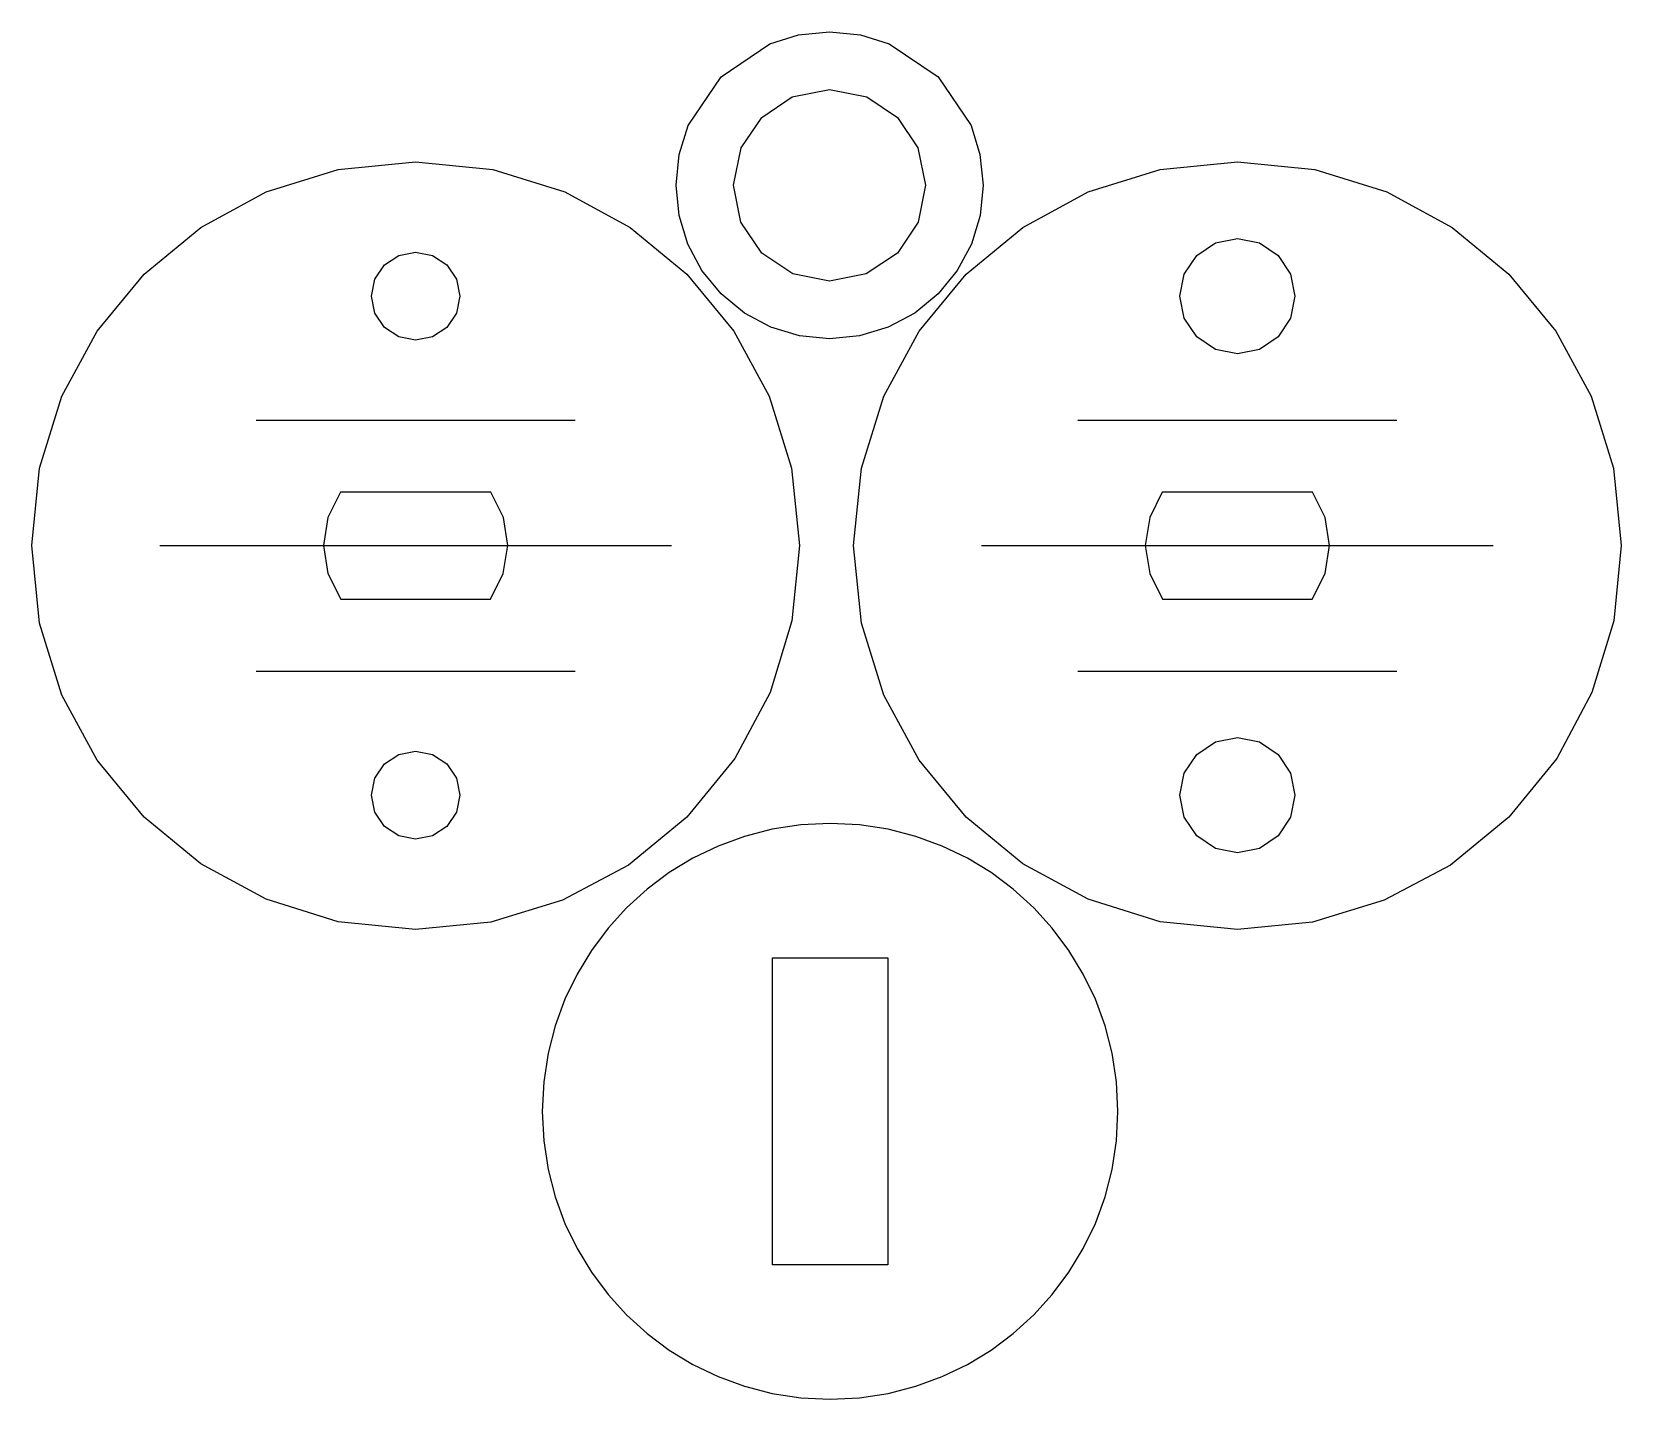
# Model space of a CAD drawing. Extents: x 47 to 88.4, y 33.5 to 69.1.
import ezdxf

# ---------------------------------------------------------------- set-up
doc = ezdxf.new("R2010")
doc.units = 0
doc.layers.add('Layer_1', color=7, linetype='CONTINUOUS')

msp = doc.modelspace()

# ---------------------------------------------------------------- linework, layer by layer
at = {"layer": 'Layer_1', "color": 7}
for points in [[(71.780523, 65.092515), (71.702952, 64.30851), (71.47604, 63.561782), (71.108476, 62.873313), (70.608951, 62.264089), (69.999724, 61.764563), (69.311257, 61.396999), (68.564529, 61.170085), (67.780524, 61.092517), (66.996519, 61.170085), (66.249791, 61.396999), (65.561321, 61.764563), (64.952097, 62.264089), (64.452572, 62.873313), (64.085008, 63.561782), (63.858093, 64.30851), (63.780525, 65.092515), (63.861792, 65.898653), (64.094866, 66.649495), (64.952097, 67.920942), (66.223544, 68.778173), (66.974384, 69.011248), (67.780524, 69.092514), (68.586664, 69.011248), (69.337504, 68.778173), (70.608951, 67.920942), (71.466185, 66.649495), (71.699259, 65.898653)], [(70.280524, 65.092515), (70.090222, 64.135806), (69.548289, 63.324747), (68.737233, 62.782817), (67.780524, 62.592516), (66.823815, 62.782817), (66.012756, 63.324747), (65.470826, 64.135806), (65.280524, 65.092515), (65.476988, 66.065629), (66.012758, 66.860281), (66.807411, 67.396051), (67.780524, 67.592515), (68.753637, 67.396051), (69.548289, 66.860281), (70.08406, 66.065629)], [(66.993016, 55.704567), (66.799092, 53.744555), (66.23181, 51.877733), (65.312899, 50.156563), (64.064084, 48.633503), (62.541021, 47.384688), (60.819852, 46.465775), (58.953032, 45.898492), (56.993017, 45.704571), (54.977671, 45.907734), (53.100569, 46.490421), (51.401926, 47.412414), (49.921953, 48.633503), (48.700864, 50.113476), (47.778871, 51.812119), (47.196187, 53.689218), (46.993024, 55.704567), (47.196187, 57.719916), (47.778871, 59.597015), (48.700864, 61.295661), (49.921953, 62.775631), (51.401926, 63.99672), (53.100569, 64.918713), (54.977671, 65.5014), (56.993017, 65.704565), (59.008367, 65.5014), (60.885468, 64.918716), (62.584111, 63.996723), (64.064084, 62.775634), (65.285173, 61.295661), (66.207166, 59.597018), (66.78985, 57.719916)], [(88.40776, 55.704567), (88.213837, 53.744555), (87.646554, 51.877733), (86.727643, 50.156563), (85.478826, 48.633503), (83.955766, 47.384688), (82.234596, 46.465775), (80.367776, 45.898492), (78.407762, 45.704571), (76.392415, 45.907734), (74.515311, 46.490418), (72.816668, 47.412414), (71.336698, 48.633503), (70.115606, 50.113473), (69.193613, 51.812116), (68.610929, 53.689218), (68.407764, 55.704567), (68.610929, 57.719916), (69.193613, 59.597018), (70.115606, 61.295661), (71.336698, 62.775634), (72.816668, 63.996723), (74.515311, 64.918716), (76.392415, 65.5014), (78.407762, 65.704565), (80.423111, 65.5014), (82.300213, 64.918716), (83.998856, 63.996723), (85.478826, 62.775634), (86.699918, 61.295661), (87.621911, 59.597018), (88.204595, 57.719916)], [(79.907769, 62.204565), (79.793588, 61.630539), (79.468429, 61.143904), (78.981794, 60.818747), (78.40777, 60.704566), (77.833743, 60.818747), (77.347108, 61.143904), (77.021949, 61.630539), (76.907771, 62.204565), (77.021949, 62.778589), (77.347108, 63.265224), (77.833743, 63.590384), (78.40777, 63.704565), (78.981794, 63.590384), (79.468429, 63.265224), (79.793588, 62.778589)], [(58.143018, 62.204565), (58.055478, 61.764479), (57.80619, 61.391393), (57.433104, 61.142102), (56.993017, 61.054565), (56.552931, 61.142102), (56.179844, 61.391393), (55.930557, 61.764479), (55.843017, 62.204565), (55.930557, 62.644649), (56.179844, 63.017738), (56.552931, 63.267026), (56.993017, 63.354563), (57.433104, 63.267026), (57.80619, 63.017738), (58.055478, 62.644649)], [(55.035154, 57.096312), (54.706431, 56.437658), (54.592803, 55.710351), (54.708558, 54.976111), (55.04342, 54.312504), (58.942406, 54.312504), (59.27727, 54.976111), (59.393026, 55.710351), (59.280136, 56.437526), (58.952225, 57.096312)], [(76.449862, 57.096312), (76.121138, 56.437658), (76.00751, 55.710351), (76.123265, 54.976111), (76.45813, 54.312504), (80.357113, 54.312504), (80.691978, 54.976111), (80.807733, 55.710351), (80.694843, 56.437526), (80.366932, 57.096312)], [(79.907769, 49.204569), (79.793588, 48.630545), (79.468429, 48.143907), (78.981794, 47.81875), (78.40777, 47.704569), (77.833743, 47.81875), (77.347108, 48.143907), (77.021949, 48.630545), (76.907771, 49.204569), (77.021949, 49.778595), (77.347108, 50.26523), (77.833743, 50.590387), (78.40777, 50.704568), (78.981794, 50.590387), (79.468429, 50.26523), (79.793588, 49.778595)], [(58.143018, 49.204569), (58.055478, 48.764485), (57.80619, 48.391396), (57.433104, 48.142108), (56.993017, 48.054571), (56.552931, 48.142108), (56.179844, 48.391396), (55.930557, 48.764485), (55.843017, 49.204569), (55.930557, 49.644655), (56.179844, 50.017741), (56.552931, 50.267029), (56.993017, 50.354569), (57.433104, 50.267029), (57.80619, 50.017741), (58.055478, 49.644655)], [(67.795753, 48.466738), (67.028965, 48.428003), (66.284295, 48.314338), (65.565581, 48.129501), (64.876527, 47.8773), (64.220942, 47.561493), (63.602585, 47.185812), (63.025238, 46.754091), (62.492656, 46.270036), (62.008611, 45.737456), (61.576869, 45.160109), (61.201203, 44.541752), (60.885384, 43.886167), (60.63318, 43.197113), (60.448361, 42.478399), (60.334699, 41.733729), (60.295958, 40.966943), (60.334699, 40.200128), (60.448361, 39.455485), (60.63318, 38.736745), (60.885384, 38.047717), (61.201203, 37.392133), (61.576869, 36.773775), (62.008611, 36.196428), (62.492656, 35.663848), (63.025238, 35.179793), (63.602585, 34.748046), (64.220942, 34.372391), (64.876527, 34.056558), (65.565581, 33.804357), (66.284295, 33.619546), (67.028965, 33.505881), (67.795753, 33.467146), (68.562569, 33.505881), (69.307209, 33.619546), (70.025952, 33.804357), (70.71498, 34.056558), (71.370562, 34.372391), (71.988922, 34.748046), (72.566266, 35.179793), (73.098846, 35.663848), (73.582901, 36.196428), (74.014648, 36.773775), (74.390303, 37.392133), (74.706136, 38.047717), (74.958337, 38.736745), (75.143148, 39.455485), (75.256813, 40.200128), (75.295548, 40.966943), (75.256813, 41.733729), (75.143148, 42.478399), (74.958337, 43.197113), (74.706136, 43.886167), (74.390303, 44.541752), (74.014648, 45.160109), (73.582901, 45.737456), (73.098846, 46.270036), (72.566266, 46.754091), (71.988922, 47.185812), (71.370562, 47.561493), (70.71498, 47.8773), (70.025952, 48.129501), (69.307209, 48.314338), (68.562569, 48.428003)], [(66.295593, 44.967202), (69.295911, 44.967202), (69.295911, 36.967185), (66.295593, 36.967185)]]:
    msp.add_lwpolyline(points, close=True, dxfattribs=at)
for points in [[(52.838372, 58.975493), (61.14766, 58.975493)], [(74.253117, 58.975493), (82.562407, 58.975493)], [(50.327202, 55.710203), (63.658838, 55.710203)], [(71.741949, 55.710203), (85.073585, 55.710203)], [(52.838383, 52.433641), (61.147654, 52.433641)], [(74.253127, 52.433641), (82.562402, 52.433641)]]:
    msp.add_lwpolyline(points, dxfattribs=at)

doc.saveas('drawing.dxf')
